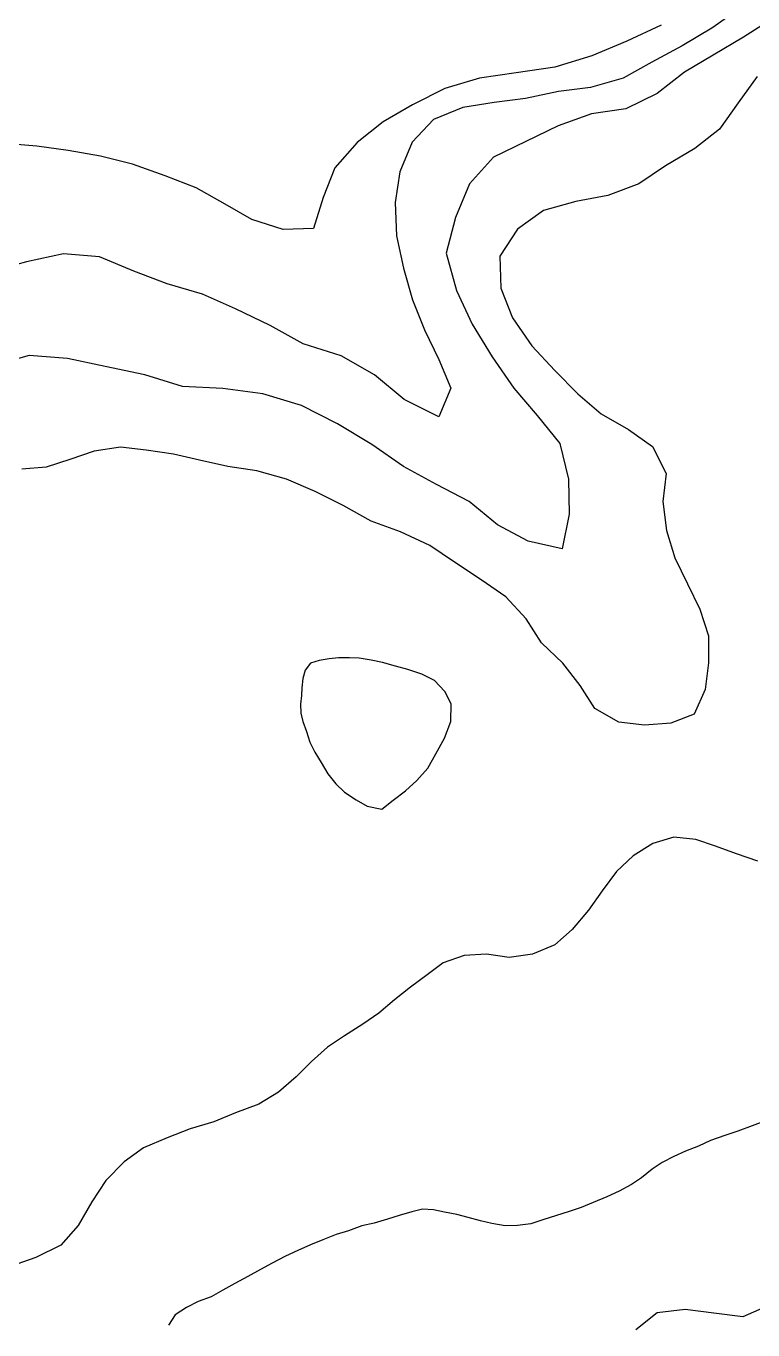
# Model space of a CAD drawing. Extents: x -717078 to -714996, y -984638 to -983998.
# Drawn here: x -716022.4 to -715855, y -984480.1 to -984180 of the extents above; entities that cross this region are included whole.
import ezdxf

# ---------------------------------------------------------------- set-up
doc = ezdxf.new("R2010")
doc.units = 0
doc.layers.add('contour_lines', color=1, linetype='CONTINUOUS')

msp = doc.modelspace()

# ---------------------------------------------------------------- linework, layer by layer
at = {"layer": 'contour_lines', "color": 1}
for p, q in [((-715858.02, -984175.941, 275), (-715864.434, -984180.47, 275)), ((-715850.412, -984178.213, 276), (-715857.195, -984182.499, 276)), ((-715876.138, -984179.767, 274), (-715884.069, -984183.428, 274)), ((-715864.434, -984180.47, 275), (-715871.255, -984184.498, 275)), ((-715884.069, -984183.428, 274), (-715892.069, -984186.827, 274)), ((-715871.255, -984184.498, 275), (-715878.26, -984188.321, 275)), ((-715857.195, -984182.499, 276), (-715864.191, -984186.649, 276)), ((-715892.069, -984186.827, 274), (-715900.643, -984189.453, 274)), ((-715864.191, -984186.649, 276), (-715870.784, -984190.599, 276)), ((-715909.525, -984190.742, 274), (-715917.933, -984191.998, 274)), ((-715900.643, -984189.453, 274), (-715909.525, -984190.742, 274)), ((-715878.26, -984188.321, 275), (-715884.896, -984191.943, 275)), ((-715870.784, -984190.599, 276), (-715877.081, -984195.495, 276)), ((-715917.933, -984191.998, 274), (-715925.97, -984194.355, 274)), ((-715884.896, -984191.943, 275), (-715892.41, -984194.126, 275)), ((-715853.991, -984191.561, 277), (-715858.41, -984197.637, 277)), ((-715925.97, -984194.355, 274), (-715933.404, -984198.091, 274)), ((-715907.357, -984196.685, 275), (-715914.601, -984197.59, 275)), ((-715899.801, -984195.029, 275), (-715907.357, -984196.685, 275)), ((-715892.41, -984194.126, 275), (-715899.801, -984195.029, 275)), ((-715877.081, -984195.495, 276), (-715884.231, -984199.066, 276)), ((-715933.404, -984198.091, 274), (-715940.184, -984202.017, 274)), ((-715921.8, -984198.698, 275), (-715928.541, -984201.483, 275)), ((-715914.601, -984197.59, 275), (-715921.8, -984198.698, 275)), ((-715884.231, -984199.066, 276), (-715892.202, -984200.192, 276)), ((-715858.41, -984197.637, 277), (-715862.719, -984203.675, 277)), ((-715940.184, -984202.017, 274), (-715946.169, -984206.761, 274)), ((-715928.541, -984201.483, 275), (-715933.47, -984206.668, 275)), ((-715899.861, -984202.98, 276), (-715907.263, -984206.565, 276)), ((-715892.202, -984200.192, 276), (-715899.861, -984202.98, 276)), ((-715862.719, -984203.675, 277), (-715868.404, -984208.195, 277)), ((-716019.891, -984207.64, 274), (-716027.295, -984206.994, 274)), ((-716012.712, -984208.634, 274), (-716019.891, -984207.64, 274)), ((-716005.205, -984209.921, 274), (-716012.712, -984208.634, 274)), ((-715946.169, -984206.761, 274), (-715951.296, -984212.644, 274)), ((-715933.47, -984206.668, 275), (-715936.273, -984213.552, 275)), ((-715907.263, -984206.565, 276), (-715914.728, -984210.133, 276)), ((-715868.404, -984208.195, 277), (-715875.119, -984212.147, 277)), ((-715997.864, -984211.788, 274), (-716005.205, -984209.921, 274)), ((-715990.314, -984214.427, 274), (-715997.864, -984211.788, 274)), ((-715914.728, -984210.133, 276), (-715920.288, -984216.28, 276)), ((-715983.225, -984217.181, 274), (-715990.314, -984214.427, 274)), ((-715951.296, -984212.644, 274), (-715953.951, -984219.42, 274)), ((-715936.273, -984213.552, 275), (-715937.407, -984220.589, 275)), ((-715875.119, -984212.147, 277), (-715881.294, -984216.3, 277)), ((-715976.525, -984221.004, 274), (-715983.225, -984217.181, 274)), ((-715920.288, -984216.28, 276), (-715923.511, -984224.063, 276)), ((-715881.294, -984216.3, 277), (-715888.396, -984218.967, 277)), ((-715970.356, -984224.54, 274), (-715976.525, -984221.004, 274)), ((-715953.951, -984219.42, 274), (-715956.186, -984226.541, 274)), ((-715937.407, -984220.589, 275), (-715937.052, -984228.271, 275)), ((-715895.808, -984220.38, 277), (-715903.206, -984222.444, 277)), ((-715888.396, -984218.967, 277), (-715895.808, -984220.38, 277)), ((-715923.511, -984224.063, 276), (-715925.603, -984232.268, 276)), ((-715903.206, -984222.444, 277), (-715909.224, -984226.749, 277)), ((-715963.168, -984226.789, 274), (-715970.356, -984224.54, 274)), ((-715956.186, -984226.541, 274), (-715963.168, -984226.789, 274)), ((-715909.224, -984226.749, 277), (-715913.306, -984232.947, 277)), ((-715937.052, -984228.271, 275), (-715935.476, -984235.684, 275)), ((-716013.799, -984232.413, 275), (-716022.316, -984234.28, 275)), ((-716005.493, -984233.121, 275), (-716013.799, -984232.413, 275)), ((-715925.603, -984232.268, 276), (-715923.285, -984240.824, 276)), ((-715913.306, -984232.947, 277), (-715913.063, -984240.327, 277)), ((-716022.316, -984234.28, 275), (-716030.805, -984236.565, 275)), ((-715997.551, -984236.393, 275), (-716005.493, -984233.121, 275)), ((-715935.476, -984235.684, 275), (-715933.4, -984243.014, 275)), ((-715989.888, -984239.336, 275), (-715997.551, -984236.393, 275)), ((-715981.776, -984241.69, 275), (-715989.888, -984239.336, 275)), ((-715974.131, -984245.075, 275), (-715981.776, -984241.69, 275)), ((-715923.285, -984240.824, 276), (-715919.627, -984248.619, 276)), ((-715913.063, -984240.327, 277), (-715910.36, -984247.179, 277)), ((-715966.197, -984248.874, 275), (-715974.131, -984245.075, 275)), ((-715933.4, -984243.014, 275), (-715930.646, -984249.888, 275)), ((-715910.36, -984247.179, 277), (-715905.934, -984253.571, 277)), ((-715958.543, -984253.155, 275), (-715966.197, -984248.874, 275)), ((-715930.646, -984249.888, 275), (-715927.345, -984256.748, 275)), ((-715919.627, -984248.619, 276), (-715915.012, -984256.084, 276)), ((-715949.846, -984255.86, 275), (-715958.543, -984253.155, 275)), ((-715905.934, -984253.571, 277), (-715900.605, -984259.27, 277)), ((-716021.646, -984255.802, 276), (-716030.425, -984258.255, 276)), ((-716012.816, -984256.514, 276), (-716021.646, -984255.802, 276)), ((-716004.15, -984258.373, 276), (-716012.816, -984256.514, 276)), ((-715942.145, -984260.268, 275), (-715949.846, -984255.86, 275)), ((-715927.345, -984256.748, 275), (-715924.566, -984263.32, 275)), ((-715915.012, -984256.084, 276), (-715910.039, -984263.314, 276)), ((-715995.063, -984260.273, 276), (-716004.15, -984258.373, 276)), ((-715900.605, -984259.27, 277), (-715895.337, -984264.642, 277)), ((-715986.345, -984262.938, 276), (-715995.063, -984260.273, 276)), ((-715977.103, -984263.413, 276), (-715986.345, -984262.938, 276)), ((-715935.289, -984265.934, 275), (-715942.145, -984260.268, 275)), ((-715967.82, -984264.662, 276), (-715977.103, -984263.413, 276)), ((-715958.939, -984267.319, 276), (-715967.82, -984264.662, 276)), ((-715927.328, -984269.923, 275), (-715935.289, -984265.934, 275)), ((-715924.566, -984263.32, 275), (-715927.328, -984269.923, 275)), ((-715910.039, -984263.314, 276), (-715904.651, -984269.613, 276)), ((-715895.337, -984264.642, 277), (-715889.913, -984269.269, 277)), ((-715950.697, -984271.512, 276), (-715958.939, -984267.319, 276)), ((-715942.738, -984276.311, 276), (-715950.697, -984271.512, 276)), ((-715904.651, -984269.613, 276), (-715899.44, -984276.07, 276)), ((-715889.913, -984269.269, 277), (-715883.641, -984272.827, 277)), ((-715883.641, -984272.827, 277), (-715878.099, -984276.768, 277)), ((-716006.668, -984277.825, 277), (-716012.279, -984279.749, 277)), ((-716000.606, -984276.929, 277), (-716006.668, -984277.825, 277)), ((-715994.705, -984277.612, 277), (-716000.606, -984276.929, 277)), ((-715988.449, -984278.547, 277), (-715994.705, -984277.612, 277)), ((-715935.471, -984281.394, 276), (-715942.738, -984276.311, 276)), ((-715899.44, -984276.07, 276), (-715897.501, -984284.254, 276)), ((-715878.099, -984276.768, 277), (-715874.956, -984282.945, 277)), ((-716012.279, -984279.749, 277), (-716017.773, -984281.499, 277)), ((-715982.45, -984279.906, 277), (-715988.449, -984278.547, 277)), ((-715975.935, -984281.349, 277), (-715982.45, -984279.906, 277)), ((-716017.773, -984281.499, 277), (-716023.387, -984282.018, 277)), ((-715969.209, -984282.397, 277), (-715975.935, -984281.349, 277)), ((-715962.37, -984284.252, 277), (-715969.209, -984282.397, 277)), ((-715927.838, -984285.514, 276), (-715935.471, -984281.394, 276)), ((-715874.956, -984282.945, 277), (-715875.749, -984289.443, 277)), ((-715955.78, -984287.133, 277), (-715962.37, -984284.252, 277)), ((-715920.374, -984289.461, 276), (-715927.838, -984285.514, 276)), ((-715897.501, -984284.254, 276), (-715897.328, -984292.345, 276)), ((-715949.322, -984290.383, 277), (-715955.78, -984287.133, 277)), ((-715913.843, -984294.776, 276), (-715920.374, -984289.461, 276)), ((-715875.749, -984289.443, 277), (-715874.91, -984296.114, 277)), ((-715942.904, -984293.93, 277), (-715949.322, -984290.383, 277)), ((-715897.328, -984292.345, 276), (-715898.927, -984300.299, 276)), ((-715936.146, -984296.399, 277), (-715942.904, -984293.93, 277)), ((-715906.785, -984298.576, 276), (-715913.843, -984294.776, 276)), ((-715874.91, -984296.114, 277), (-715872.997, -984302.38, 277)), ((-715929.42, -984299.54, 277), (-715936.146, -984296.399, 277)), ((-715898.927, -984300.299, 276), (-715906.785, -984298.576, 276)), ((-715923.708, -984303.418, 277), (-715929.42, -984299.54, 277)), ((-715917.57, -984307.471, 277), (-715923.708, -984303.418, 277)), ((-715872.997, -984302.38, 277), (-715870.062, -984308.413, 277)), ((-715911.883, -984311.347, 277), (-715917.57, -984307.471, 277)), ((-715870.062, -984308.413, 277), (-715867.208, -984314.241, 277)), ((-715907.252, -984316.449, 277), (-715911.883, -984311.347, 277)), ((-715903.715, -984321.985, 277), (-715907.252, -984316.449, 277)), ((-715867.208, -984314.241, 277), (-715865.24, -984320.331, 277)), ((-715898.775, -984326.615, 277), (-715903.715, -984321.985, 277)), ((-715865.24, -984320.331, 277), (-715865.218, -984326.569, 277)), ((-715954.878, -984326.012, 278), (-715956.913, -984326.63, 278)), ((-715952.568, -984325.607, 278), (-715954.878, -984326.012, 278)), ((-715950.423, -984325.414, 278), (-715952.568, -984325.607, 278)), ((-715947.938, -984325.429, 278), (-715950.423, -984325.414, 278)), ((-715945.645, -984325.477, 278), (-715947.938, -984325.429, 278)), ((-715942.905, -984325.978, 278), (-715945.645, -984325.477, 278)), ((-715940.313, -984326.527, 278), (-715942.905, -984325.978, 278)), ((-715958.133, -984328.282, 278), (-715958.628, -984330.153, 278)), ((-715956.913, -984326.63, 278), (-715958.133, -984328.282, 278)), ((-715937.312, -984327.295, 278), (-715940.313, -984326.527, 278)), ((-715934.451, -984328.068, 278), (-715937.312, -984327.295, 278)), ((-715931.251, -984329.194, 278), (-715934.451, -984328.068, 278)), ((-715894.798, -984331.776, 277), (-715898.775, -984326.615, 277)), ((-715865.218, -984326.569, 277), (-715866.03, -984332.7, 277)), ((-715958.628, -984330.153, 278), (-715958.857, -984332.295, 278)), ((-715928.351, -984330.664, 278), (-715931.251, -984329.194, 278)), ((-715925.942, -984333.157, 278), (-715928.351, -984330.664, 278)), ((-715891.439, -984337.07, 277), (-715894.798, -984331.776, 277)), ((-715958.98, -984334.108, 278), (-715959.155, -984336.071, 278)), ((-715958.857, -984332.295, 278), (-715958.98, -984334.108, 278)), ((-715924.508, -984336.017, 278), (-715925.942, -984333.157, 278)), ((-715866.03, -984332.7, 277), (-715868.522, -984338.354, 277)), ((-715959.155, -984336.071, 278), (-715959.077, -984338.154, 278)), ((-715924.586, -984340.077, 278), (-715924.508, -984336.017, 278)), ((-715885.87, -984340.249, 277), (-715891.439, -984337.07, 277)), ((-715959.077, -984338.154, 278), (-715958.608, -984340.059, 278)), ((-715958.608, -984340.059, 278), (-715957.822, -984342.375, 278)), ((-715926.02, -984343.878, 278), (-715924.586, -984340.077, 278)), ((-715879.995, -984340.938, 277), (-715885.87, -984340.249, 277)), ((-715873.865, -984340.442, 277), (-715879.995, -984340.938, 277)), ((-715868.522, -984338.354, 277), (-715873.865, -984340.442, 277)), ((-715957.822, -984342.375, 278), (-715957.005, -984344.847, 278)), ((-715928.016, -984347.54, 278), (-715926.02, -984343.878, 278)), ((-715957.005, -984344.847, 278), (-715955.893, -984347.118, 278)), ((-715955.893, -984347.118, 278), (-715954.42, -984349.491, 278)), ((-715954.42, -984349.491, 278), (-715952.857, -984352.122, 278)), ((-715929.894, -984350.786, 278), (-715928.016, -984347.54, 278)), ((-715952.857, -984352.122, 278), (-715951.047, -984354.427, 278)), ((-715932.411, -984353.647, 278), (-715929.894, -984350.786, 278)), ((-715951.047, -984354.427, 278), (-715949.022, -984356.352, 278)), ((-715937.87, -984358.196, 278), (-715935.031, -984356.008, 278)), ((-715935.031, -984356.008, 278), (-715932.411, -984353.647, 278)), ((-715949.022, -984356.352, 278), (-715946.369, -984358.084, 278)), ((-715946.369, -984358.084, 278), (-715943.821, -984359.535, 278)), ((-715940.475, -984360.221, 278), (-715937.87, -984358.196, 278)), ((-715943.821, -984359.535, 278), (-715940.475, -984360.221, 278)), ((-715873.204, -984366.693, 278), (-715878.021, -984368.193, 278)), ((-715868.136, -984367.261, 278), (-715873.204, -984366.693, 278)), ((-715863.596, -984368.749, 278), (-715868.136, -984367.261, 278)), ((-715882.599, -984370.963, 278), (-715886.438, -984374.565, 278)), ((-715878.021, -984368.193, 278), (-715882.599, -984370.963, 278)), ((-715858.775, -984370.552, 278), (-715863.596, -984368.749, 278)), ((-715853.83, -984372.221, 278), (-715858.775, -984370.552, 278)), ((-715886.438, -984374.565, 278), (-715889.712, -984379.058, 278)), ((-715889.712, -984379.058, 278), (-715892.838, -984383.534, 278)), ((-715892.838, -984383.534, 278), (-715896.594, -984387.969, 278)), ((-715896.594, -984387.969, 278), (-715900.645, -984391.455, 278)), ((-715900.645, -984391.455, 278), (-715905.774, -984393.64, 278)), ((-715921.494, -984393.938, 278), (-715926.303, -984395.649, 278)), ((-715916.389, -984393.637, 278), (-715921.494, -984393.938, 278)), ((-715911.097, -984394.385, 278), (-715916.389, -984393.637, 278)), ((-715905.774, -984393.64, 278), (-715911.097, -984394.385, 278)), ((-715926.303, -984395.649, 278), (-715930.042, -984398.421, 278)), ((-715930.042, -984398.421, 278), (-715933.878, -984401.239, 278)), ((-715937.506, -984404.139, 278), (-715941.148, -984407.241, 278)), ((-715933.878, -984401.239, 278), (-715937.506, -984404.139, 278)), ((-715944.853, -984409.758, 278), (-715949.025, -984412.45, 278)), ((-715941.148, -984407.241, 278), (-715944.853, -984409.758, 278)), ((-715949.025, -984412.45, 278), (-715952.955, -984415.011, 278)), ((-715952.955, -984415.011, 278), (-715956.637, -984418.376, 278)), ((-715956.637, -984418.376, 278), (-715960.155, -984421.868, 278)), ((-715960.155, -984421.868, 278), (-715964.27, -984425.405, 278)), ((-715968.757, -984428.157, 278), (-715974.149, -984430.183, 278)), ((-715964.27, -984425.405, 278), (-715968.757, -984428.157, 278)), ((-715974.149, -984430.183, 278), (-715979.116, -984432.202, 278)), ((-715984.607, -984433.879, 278), (-715989.921, -984435.911, 278)), ((-715979.116, -984432.202, 278), (-715984.607, -984433.879, 278)), ((-715855.189, -984433.126, 279), (-715858.465, -984434.346, 279)), ((-715852.093, -984431.973, 279), (-715855.189, -984433.126, 279)), ((-715989.921, -984435.911, 278), (-715995.314, -984438.18, 278)), ((-715864.743, -984436.519, 279), (-715867.51, -984437.816, 279)), ((-715861.457, -984435.365, 279), (-715864.743, -984436.519, 279)), ((-715858.465, -984434.346, 279), (-715861.457, -984435.365, 279)), ((-715995.314, -984438.18, 278), (-715999.807, -984441.437, 278)), ((-715873.201, -984440.184, 279), (-715875.934, -984441.593, 279)), ((-715870.527, -984438.982, 279), (-715873.201, -984440.184, 279)), ((-715867.51, -984437.816, 279), (-715870.527, -984438.982, 279)), ((-715999.807, -984441.437, 278), (-716004.013, -984445.744, 278)), ((-715878.237, -984443.159, 279), (-715880.642, -984445.121, 279)), ((-715875.934, -984441.593, 279), (-715878.237, -984443.159, 279)), ((-716004.013, -984445.744, 278), (-716007.268, -984450.668, 278)), ((-715880.642, -984445.121, 279), (-715882.944, -984446.665, 279)), ((-715885.776, -984448.221, 279), (-715888.64, -984449.464, 279)), ((-715882.944, -984446.665, 279), (-715885.776, -984448.221, 279)), ((-716007.268, -984450.668, 278), (-716010.377, -984456.119, 278)), ((-715894.526, -984451.928, 279), (-715897.531, -984452.97, 279)), ((-715891.79, -984450.776, 279), (-715894.526, -984451.928, 279)), ((-715888.64, -984449.464, 279), (-715891.79, -984450.776, 279)), ((-715939.187, -984454.656, 279), (-715942.229, -984455.561, 279)), ((-715936.469, -984453.782, 279), (-715939.187, -984454.656, 279)), ((-715933.569, -984452.944, 279), (-715936.469, -984453.782, 279)), ((-715931.11, -984452.367, 279), (-715933.569, -984452.944, 279)), ((-715928.525, -984452.488, 279), (-715931.11, -984452.367, 279)), ((-715926.008, -984453.027, 279), (-715928.525, -984452.488, 279)), ((-715923.168, -984453.595, 279), (-715926.008, -984453.027, 279)), ((-715920.588, -984454.266, 279), (-715923.168, -984453.595, 279)), ((-715917.751, -984455.052, 279), (-715920.588, -984454.266, 279)), ((-715915.133, -984455.625, 279), (-715917.751, -984455.052, 279)), ((-715903.341, -984454.812, 279), (-715906.125, -984455.713, 279)), ((-715900.246, -984453.817, 279), (-715903.341, -984454.812, 279)), ((-715897.531, -984452.97, 279), (-715900.246, -984453.817, 279)), ((-716010.377, -984456.119, 278), (-716014.405, -984460.65, 278)), ((-715950.992, -984458.162, 279), (-715954.013, -984459.425, 279)), ((-715948.123, -984457.312, 279), (-715950.992, -984458.162, 279)), ((-715945.08, -984456.202, 279), (-715948.123, -984457.312, 279)), ((-715942.229, -984455.561, 279), (-715945.08, -984456.202, 279)), ((-715912.073, -984456.139, 279), (-715915.133, -984455.625, 279)), ((-715909.229, -984456.103, 279), (-715912.073, -984456.139, 279)), ((-715906.125, -984455.713, 279), (-715909.229, -984456.103, 279)), ((-716014.405, -984460.65, 278), (-716020.124, -984463.481, 278)), ((-715956.896, -984460.577, 279), (-715959.818, -984461.875, 279)), ((-715954.013, -984459.425, 279), (-715956.896, -984460.577, 279)), ((-716020.124, -984463.481, 278), (-716026.027, -984465.56, 278)), ((-715962.642, -984463.17, 279), (-715965.675, -984464.779, 279)), ((-715959.818, -984461.875, 279), (-715962.642, -984463.17, 279)), ((-715968.404, -984466.197, 279), (-715971.292, -984467.838, 279)), ((-715965.675, -984464.779, 279), (-715968.404, -984466.197, 279)), ((-715974.283, -984469.422, 279), (-715977.041, -984470.996, 279)), ((-715971.292, -984467.838, 279), (-715974.283, -984469.422, 279)), ((-715979.721, -984472.536, 279), (-715982.725, -984473.602, 279)), ((-715977.041, -984470.996, 279), (-715979.721, -984472.536, 279)), ((-715985.399, -984474.953, 279), (-715988.053, -984476.673, 279)), ((-715982.725, -984473.602, 279), (-715985.399, -984474.953, 279)), ((-715877.061, -984476.215, 280), (-715881.957, -984480.136, 280)), ((-715870.592, -984475.422, 280), (-715877.061, -984476.215, 280)), ((-715864.028, -984476.302, 280), (-715870.592, -984475.422, 280)), ((-715851.174, -984474.411, 280), (-715857.323, -984477.144, 280)), ((-715988.053, -984476.673, 279), (-715989.565, -984479.074, 279)), ((-715857.323, -984477.144, 280), (-715864.028, -984476.302, 280))]:
    msp.add_line(p, q, dxfattribs=at)

doc.saveas('drawing.dxf')
